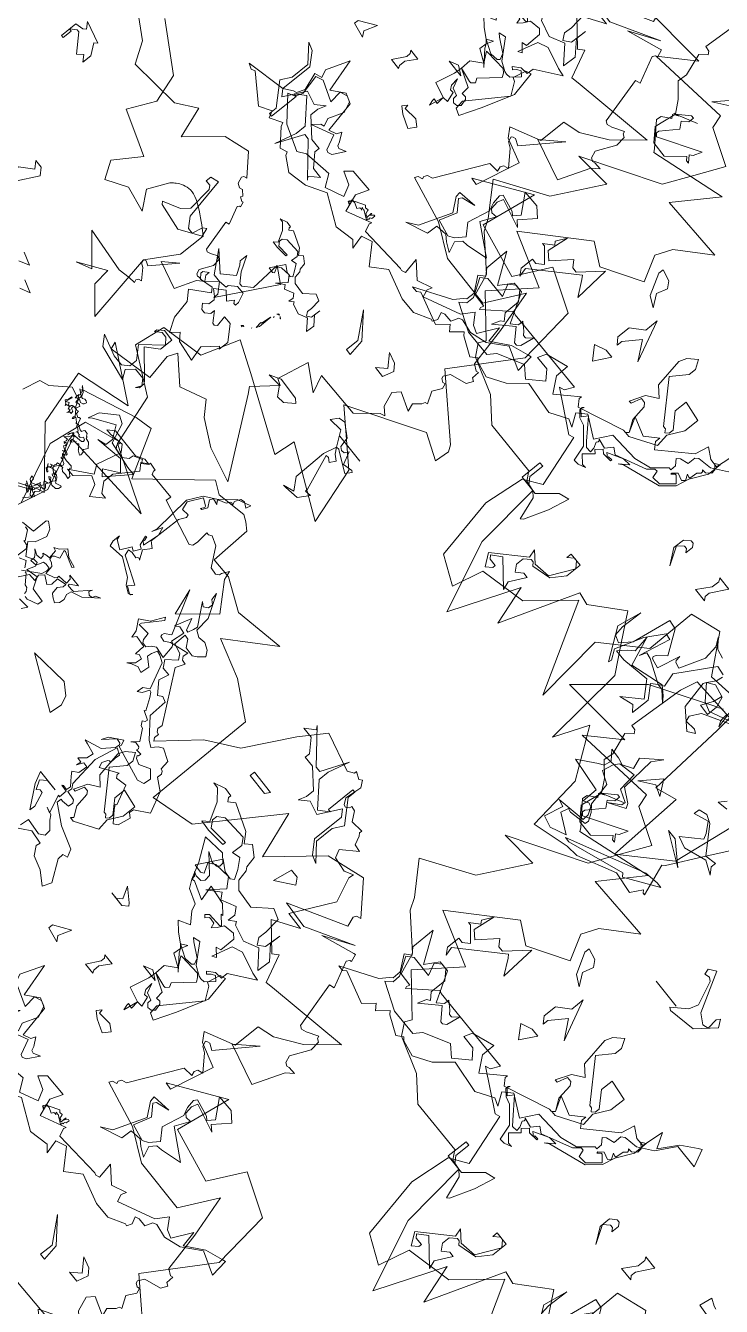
# Model space of a CAD drawing. Header units: metres. Extents: x -71 to 881, y -503 to 661.
# Drawn here: x 184.91 to 189.74, y -307.84 to -298.94 of the extents above; entities that cross this region are included whole.
import ezdxf

# ---------------------------------------------------------------- set-up
doc = ezdxf.new("R2010")
doc.units = ezdxf.units.M
doc.layers.add('ARBRE', color=100, linetype='Continuous', lineweight=13, true_color=0x00ff3f)

# ---------------------------------------------------------------- blocks, each defined once
blk = doc.blocks.new('WMF2', base_point=(0, 0.01))
at = {"color": 251, "lineweight": 0, "true_color": 0x636466}
for points in [[(81.23, -212.64), (86.45, -202.37), (92.4, -197.64), (98.49, -189.57), (98.99, -190.16), (98.92, -191.16), (99.46, -191.2), (99.98, -191.79), (99.88, -192.88), (107.36, -202.17), (106.64, -204.2), (107.63, -204.27), (108.14, -204.87), (108.06, -205.98), (111.91, -204.61), (112.96, -203.7), (114.06, -203.79), (114.16, -204.2), (114.12, -204.74), (112.93, -205.76), (117.77, -214.23), (115.81, -208.91), (110.13, -215.92), (115.04, -221.02), (115.66, -222.79), (116.35, -221.31), (116.39, -220.76), (116.99, -220.25), (118.51, -220.38), (121.42, -223.82), (123.45, -224.55), (124.06, -224.04), (124.6, -224.1), (124.28, -221.43), (124.37, -220.32), (124.97, -219.82), (134.84, -221.76), (134.73, -222.86), (140.59, -222.8), (140.98, -223.38), (140.96, -223.82), (142.59, -223.95), (142.62, -223.52), (143.7, -222.51), (144.2, -223.11), (145.93, -222.16), (146.02, -221.17), (147.09, -220.14), (149.19, -220.32), (149.69, -220.93), (149.6, -221.91), (157.24, -218.9), (158.3, -210.64), (152.62, -198.66)], [(210.72, -142.97), (221.5, -142.28), (222.26, -138.6), (222.84, -126.51), (221.75, -126.41), (221.24, -125.83), (222.46, -124.38), (220.76, -119.93), (220.93, -117.85), (217.92, -115.52), (216.01, -113.25), (211.75, -115.52), (215.09, -113.71), (215.69, -113.21), (216.23, -113.25), (216.29, -112.71), (215.78, -112.1), (217.44, -110.7), (217.53, -109.6), (213.13, -105.6), (212.64, -105.02), (197.13, -110.25), (202.88, -101.16), (188.84, -101.73), (195.03, -95.86), (196.4, -92.3), (193.55, -87.25), (201.48, -82.18), (206.17, -84.52), (217.5, -73.62), (205.76, -70.03), (212.07, -61.12), (204.08, -54.99), (204.77, -53.52), (202.84, -51.25), (195.1, -48.95), (190.12, -45.33), (178.29, -45.44), (176.89, -43.78), (174.7, -43.59), (173.01, -29.2), (166.39, -14.78), (160.89, -29.58), (158.19, -21.39), (152.68, -38.14), (149.95, -37.75), (143.85, -43.43), (139.57, -38.33), (135.29, -33.25), (133.39, -15.7), (130.63, -23.1), (123.64, -13.73), (121.99, -1.9), (114.39, -4.34), (111.72, -4.67), (103.98, -8.76), (99.27, -8.35), (97.95, -10.89), (97.46, -10.41), (97.02, -10.37), (99.54, -16.88), (99.06, -17.38), (95.41, -24.9), (90.83, -34.32)], [(49.49, -33.04), (47.38, -42.86), (52.22, -53.02), (31.88, -54.47), (45.91, -59.56), (49.4, -70.11), (59.14, -74.81), (58.34, -81.44), (49.36, -83.76), (46.84, -91.88), (40.14, -89.34), (24.4, -82.93), (24.01, -87.6), (8.81, -80.93), (12.69, -92.64), (23.58, -100.08), (8.83, -109.56), (3.27, -107.44), (3.01, -110.61), (3.9, -111.79), (16.57, -120.44), (8.22, -134.47), (9.81, -146.85), (18.98, -150.2), (22.71, -142.59), (34.39, -144.58), (32.65, -156.43), (43.16, -148.65), (41.63, -148.52), (39.67, -158.01), (44.92, -159.4), (46.44, -161.06), (40.43, -164.26), (40.42, -170.12), (36.91, -171.27), (31.95, -175.08), (27.13, -180.99), (44.83, -177.37), (46.41, -176.96), (49.12, -182.48), (50.2, -181.46), (55.69, -185.68), (50.55, -189.17), (54.41, -189.22), (50.23, -198.2), (52.48, -203.12), (52.39, -204.21), (54.12, -203.26), (57.28, -203.53), (58.15, -205.15), (55.25, -208.11), (56.89, -208.24), (57.74, -209.97), (58.25, -210.45), (58.2, -211), (60.88, -210.67), (62.28, -212.43), (63.37, -212.54), (63.42, -211.98), (64, -211.48), (64.56, -211.53), (65.45, -212.71), (65.14, -216.33), (66.13, -217.51), (66.73, -217.02), (68.24, -217.69), (68.28, -217.15), (69.45, -216.26), (77.76, -218.17), (81.23, -212.64), (81.23, -212.64)], [(100.3, -13.3), (97.37, -13.9), (96.16, -13.9), (102.61, -9.16), (103.21, -9.75), (114.9, -5.14), (116, -5.14), (100.3, -13.3), (100.3, -13.3)], [(122.03, -4.59), (121.2, -8.62), (122.72, -8.94), (116.58, -10.22), (116.74, -11.56), (117.68, -13), (118.53, -13.17), (119.53, -12.5), (119.62, -15.95), (127.05, -16.59), (123.52, -19.64), (122.5, -20.31), (122.25, -21.93), (124.05, -23.52), (121.84, -23.52), (120.32, -23.2), (118.31, -24.55), (119.17, -26.74), (115.88, -30.39), (117.14, -28.09), (116.53, -20.76), (113.49, -19.25), (112.89, -18.34), (116.25, -16.14), (114.07, -18.14), (114, -18.92), (116.7, -19.9), (117.23, -23.8), (120.73, -22.94), (121.42, -21.76), (121.9, -19.39), (119.14, -18.3), (118.02, -13.51), (116.67, -12.35), (115.65, -10.82), (115.72, -10.05), (119.34, -9.11), (120.19, -9.29), (120.53, -7.61), (116.29, -5.59), (119.5, -4.04), (122.03, -4.59), (122.03, -4.59)], [(162.25, -221.47), (162.55, -220.76), (164.41, -221.19), (167.6, -217.66), (169.53, -216.89), (170.28, -213.15)], [(215.94, -144.26), (215.12, -142.21), (227.2, -134.24), (237.13, -121.84), (221.43, -123.58), (227.53, -117.47), (210.08, -120.09), (209.21, -117.47), (201.41, -114.58), (204.04, -108.47), (206.64, -102.36), (221.47, -92.77), (213.62, -93.64), (218.84, -83.17), (228.67, -76.4), (223.08, -70.7), (221.59, -68.47), (214.46, -63.39), (212.7, -59.01), (209.83, -58.98), (210.04, -58.28), (209.88, -57.88), (205.22, -63.07), (204.55, -62.86), (196.2, -62.98), (185.71, -63.11), (186.56, -61.11), (187.58, -60.7), (178.92, -56.25), (177.9, -56.66), (174.32, -45.95), (177.81, -43.34), (178.67, -34.61), (175.87, -21.54), (169.72, -18.91), (168.26, -25.61), (158.55, -28.14), (151.66, -37.02), (141.23, -19.49), (142.97, -34.33), (135.13, -42.17), (135.3, -53.01), (129.01, -55.27), (122.91, -48.29), (114.53, -49.68), (113.77, -42.55), (112.45, -25.61), (108.09, -27.35), (107.21, -10.78), (98.49, -19.49), (96.74, -32.59)], [(59.11, -34.32), (48.77, -41.31), (47.36, -41.88), (58.37, -50.92), (61.87, -62.25), (50.47, -66), (62.16, -71.92), (61.59, -70.48), (52.23, -72.98), (53.36, -78.3), (52.54, -80.39), (46.99, -76.49), (41.75, -79.1), (39.13, -76.49), (33.51, -73.76), (26.05, -72.12), (37.25, -86.3), (38.33, -87.51), (34.61, -92.45), (35.99, -92.94), (34.69, -99.75), (29.28, -96.73), (30.97, -100.19), (21.09, -100.49), (17.67, -104.7), (16.66, -105.12), (18.28, -106.23), (19.48, -109.18), (18.41, -110.67), (14.49, -109.41), (15.1, -110.95), (13.93, -112.47), (13.73, -113.15), (13.23, -113.37), (14.72, -115.61), (13.76, -117.64), (14.16, -118.66), (14.68, -118.45), (15.39, -118.76), (15.6, -119.27), (14.94, -120.61), (11.56, -121.96), (10.97, -123.39), (11.67, -123.68), (11.74, -125.32), (12.27, -125.11), (13.58, -125.77), (15.6, -134.05), (18.21, -142.77), (22.11, -134.68), (33.61, -134.71), (40.51, -137.9), (50.45, -139.73), (50.16, -140.44), (49.24, -140.81), (49.44, -141.32), (49.15, -142.04), (48.13, -142.44), (43.19, -153.31), (41.06, -153.59), (41.43, -154.51), (41.13, -155.22), (40.11, -155.63), (43.05, -158.46), (44.35, -159.02), (44.76, -160.04), (44.45, -160.3), (43.92, -160.51), (42.49, -159.91), (37.1, -168.03), (40.97, -163.9), (32.15, -161.95), (29.82, -168.64), (28.52, -170), (30.14, -169.93), (30.65, -169.72), (31.37, -170.03), (31.94, -171.46), (30.17, -175.61), (30.45, -177.74), (31.15, -178.04), (31.35, -178.56), (33.6, -177.07), (34.61, -176.66), (35.32, -176.96), (38.04, -186.65), (37.02, -187.05), (39.7, -192.27), (39.35, -192.88), (38.94, -193.04), (39.56, -194.57), (39.97, -194.4), (46.81, -191.62), (41.05, -195.63), (50.47, -189.97), (56.38, -190.15), (44.99, -196.88), (45.76, -198.84), (45.47, -199.54), (44.55, -199.92), (50.64, -205.39), (58.51, -202.62), (66.66, -192.17), (70.16, -201.76), (80.62, -185.19), (89.7, -182.43), (90.01, -206.45), (97.85, -210.62), (106.23, -212.96), (97.57, -221.28), (108.11, -219.06), (114.95, -222), (119.42, -221.88), (119.84, -230.55), (121.43, -231.58), (122.86, -232.19), (129.04, -230.77), (131.8, -232.03), (142.53, -219.05), (147.98, -228.38), (151.61, -227.39), (162.65, -222.48), (162.25, -221.47), (162.25, -221.47)], [(95.41, -24.9), (93.1, -25.5), (93.1, -24.4), (91.88, -23.19), (94.81, -24.4), (99.43, -22.59), (101.87, -23.19), (98.33, -26.72), (98.94, -27.82), (100.65, -29.64), (103.57, -28.43), (103.57, -29.64), (101.87, -30.26), (100.05, -29.64), (95.41, -24.9), (95.41, -24.9)], [(57.77, -59.77), (57.34, -59.74), (56.99, -59.99), (56.55, -59.99), (56.22, -59.81), (56.35, -59.33), (56.48, -59.08), (57.01, -58.91), (57.45, -59.12), (57.71, -59.07), (57.42, -58.35), (56.8, -58.47), (56.47, -58.28), (56.73, -57.56), (56.31, -57.33), (55.87, -57.53), (55.75, -56.92), (54.93, -56.6), (54.8, -56.85), (54.47, -56.9), (54, -55.88), (52.71, -55.43), (52.29, -55.4), (52.19, -55.8), (52.04, -56.06), (51.25, -56.07), (50.96, -55.61), (50.83, -55.62), (50.67, -55.53), (50.58, -55.28), (49.76, -55.18), (48.77, -54.33), (49.22, -53.47), (49.17, -53.21), (48.84, -53.17), (48.7, -52.42), (48.83, -52.17), (49.57, -52.45), (49.82, -52.58), (49.78, -52.67), (50.67, -53.46), (51.2, -53.08), (51.37, -53.18), (51.41, -53.31), (52.03, -52.33), (52.28, -52.54), (52.29, -52.9), (52.25, -52.99), (52.13, -53.02), (52.29, -53.33), (52.38, -53.6), (52.8, -53.6), (52.54, -52.26), (51.6, -50.66), (51.34, -50.52), (51.27, -50.28), (50.74, -50.44), (50.57, -50.33), (50.48, -50.06), (50.84, -49.82), (50.98, -49.78), (50.89, -49.52), (49.55, -49.37), (48.16, -49.5), (47.78, -49.18), (48, -48.98), (47.85, -48.67), (46.68, -47.94), (46.65, -47.37), (47.56, -47.53), (48.39, -47.43), (48.9, -47.71), (48.98, -47.97), (49.76, -47.72), (50.3, -46.68), (50.19, -46.3), (49.75, -46.27), (49.22, -46.45), (49.02, -45.79), (48.86, -45.72), (48.68, -46.06), (48.07, -45.73), (47.44, -44.86), (46.32, -45.35), (46.14, -45.25), (46.23, -44.64), (46.6, -44.17), (47.56, -44.03), (48.1, -44.22), (48.58, -43.15), (48.01, -42.73), (47.85, -42.43), (48.07, -42.2), (48.76, -42.13), (48.17, -41.4), (48.71, -40.58), (48.32, -39.48), (48.7, -39.37), (49.37, -39.95), (49.47, -40.2), (49.63, -40.29), (49.94, -40.13), (49.49, -39.35), (50.01, -39.4), (50.51, -39.88), (50.54, -40.02), (50.86, -39.85)], [(51.02, -39.94), (51.02, -40.16), (51.11, -40.42), (51.46, -40.59), (50.47, -40.19), (49.85, -40.29), (49.72, -40.33), (49.57, -40.61), (49.49, -40.55), (49.46, -40.43), (49.28, -40.54), (49.15, -40.81), (49.22, -41.05), (48.9, -41.88), (48.95, -42.01), (49.46, -41.85), (49.82, -40.94), (49.95, -40.7), (51.24, -41.37), (51.43, -41.67), (51.53, -42.07), (50.86, -41.92), (50.77, -41.24), (50.48, -41.18), (49.74, -41.56), (49.46, -42.27), (49.5, -42.42), (49.41, -42.59), (49.24, -42.27), (48.89, -42.32), (48.63, -42.83), (49.09, -43.19), (49.12, -43.32), (49.21, -43.37), (48.38, -43.7), (48.25, -43.95), (48.36, -44.36), (48.89, -44.41), (49.31, -44.64), (48.96, -44.87), (48.46, -44.41), (48.27, -44.32), (47.88, -45.08), (47.97, -45.33), (48.55, -45.65), (48.68, -45.4), (48.96, -45.31), (49.3, -45.49), (49.06, -45.7), (50.1, -46.26), (50.9, -45.79), (50.93, -45.72), (50.82, -45.31), (50.42, -45.22), (50.17, -45.09), (50.28, -44.9), (51.03, -45.31), (51.03, -45.54), (51.44, -46.19), (51.18, -45.85), (51.02, -45.76), (50.63, -46.1), (50.58, -46.17), (50.67, -46.44), (50.83, -46.52), (51.09, -46.45), (50.35, -46.83), (50.42, -47.09), (50.26, -47.21), (50.42, -47.72), (49.49, -48.01), (49.31, -48.35), (49.49, -48.67), (50.03, -48.84), (50.3, -48.99), (50.77, -48.92), (50.44, -48.95), (51.22, -49.71), (51.11, -49.74), (51.31, -50.19), (51.71, -50.04), (51.65, -50.13), (51.4, -50.23), (51.47, -50.48), (52.03, -50.67), (52.29, -50.82), (52.12, -51.17), (52.29, -51.69), (52.54, -51.59), (52.57, -51.17), (52.63, -51.43), (52.9, -51.36), (52.76, -51.82), (52.87, -52.23), (53.49, -52.1), (53.75, -52.03), (53.04, -52.74), (52.85, -53.52), (52.92, -53.78), (53.01, -53.82), (53.28, -53.74), (53.5, -52.87), (53.5, -53.31), (53.09, -54.09), (52.87, -53.87), (52.85, -53.74), (50.74, -54.16), (50.47, -54.45), (50.6, -54.86), (51.14, -55.04), (51.55, -54.48), (51.91, -54.45), (52.09, -54.54), (52.03, -54.61), (52.09, -54.76), (52.39, -54.6), (52.42, -54.73), (52.51, -54.77), (52.77, -54.69), (52.92, -54.44), (52.77, -54.92), (53.44, -55.27), (53.59, -55.23), (53.84, -55.36), (53.75, -55.52), (53.79, -55.66), (54.35, -55.63), (54.31, -55.72), (54.95, -56.16), (55.21, -56.29), (55.34, -56.28), (55.36, -55.82), (55.49, -55.58), (55.61, -55.96), (55.42, -56.31), (56.6, -57.37), (57.04, -57.37), (57.3, -57.31), (57.27, -56.95), (57.18, -56.7), (56.58, -56.58), (56.42, -56.07), (56.77, -56.03), (57.04, -55.74), (57.17, -55.49), (57.04, -55.96), (57.15, -56.34), (57.42, -56.28), (57.5, -56.1), (57.66, -56.41), (57.75, -56.66), (58.41, -56.45), (58.45, -56.16), (58.7, -56.5), (59.31, -56.82), (58.99, -57.43), (58.98, -58.29), (58.79, -58.19), (59.04, -56.9), (58.99, -56.77), (58.39, -57.11), (58.15, -56.74), (57.97, -56.66), (57.71, -56.74), (57.66, -57.05), (57.53, -57.31), (56.88, -57.52), (57.28, -58.16), (57.46, -58.26), (57.59, -58.22), (57.82, -59.01), (58.22, -58.91), (58.37, -58.64), (58.47, -59.68), (57.96, -59.2), (57.81, -59.24), (57.85, -59.58), (57.93, -59.84), (59.21, -60.53), (58.92, -60.47), (58.77, -60.73), (58.88, -60.98), (59.17, -61.05), (59.42, -61.39), (58.22, -60.54), (57.77, -59.77), (57.77, -59.77)], [(169.87, -28.84), (169.25, -28.23), (167.56, -28.23), (167.56, -27.6), (168.66, -26.5), (170.48, -28.84), (164.64, -34.67), (165.12, -36.39), (162.8, -34.67), (159.28, -35.28), (156.97, -40.52), (158.19, -41.62), (158.8, -41.62), (159.88, -40.52), (159.88, -41.62), (156.97, -41.62), (156.97, -38.21), (158.8, -35.28), (162.8, -34.07), (163.41, -34.67), (164.03, -34.67), (165.12, -33.45), (165.12, -31.75), (164.03, -30.53), (162.8, -31.75), (161.71, -31.75), (163.41, -28.23), (162.8, -26.5), (168.04, -30.53), (169.87, -28.84), (169.87, -28.84)], [(127.86, -39.54), (126.03, -38.33), (124.94, -37.24), (127.24, -38.94), (128.46, -38.94), (129.55, -37.85), (127.24, -35.41), (127.24, -31.39), (128.46, -32.48), (131.38, -31.39), (127.86, -34.91), (130.76, -37.85), (136.62, -36.62), (138.93, -36.62), (137.71, -38.33), (136.62, -39.54), (137.23, -43.08), (134.79, -37.24), (127.86, -39.54), (127.86, -39.54)], [(115.45, -48.04), (114.13, -43.19), (114.93, -44.29), (115.11, -45.98)], [(116.35, -46.16), (117.52, -45.28), (117.5, -42.97), (119.86, -43.05), (118.8, -45.54), (118.53, -47.44), (121.17, -47.9), (122.64, -46.8), (121.69, -48.6), (121.49, -49.97)], [(121.78, -50.35), (123.77, -50.57), (128.28, -42.59), (127.38, -39.75), (128.46, -38.94), (133.52, -40.99), (134.82, -41.11), (135.39, -39.6), (134.06, -46.44), (135.36, -46.55), (137.61, -42.55), (139.52, -36.52), (138.12, -34.62), (138.22, -33.95), (142.72, -39.97), (141.89, -45.21), (141.95, -40.55), (141.61, -38.48), (139.96, -37.89), (138.27, -40.36), (137.04, -48.82), (135.07, -48.6), (131.68, -44.07), (133.27, -42.27), (133.42, -41.67), (133.14, -41.28), (131.16, -40.93), (130.09, -45.87), (129.9, -44.79), (129.67, -44.48), (128.38, -44.23), (126.63, -49.66), (127.08, -52.73), (128.25, -54.29), (126.47, -52.71), (124.5, -52.36)], [(118.12, -64.16), (123.08, -64.47), (122.69, -67.2), (121.11, -66.56), (120.42, -66.45)], [(122.64, -46.8), (119.8, -44.2), (117.78, -43.62), (113.05, -45.94), (112.69, -46.71), (113.05, -47.75), (111.9, -48.16), (110.76, -46.76), (118.41, -42.1), (119.56, -39.88), (119.15, -38.74), (116.82, -39.05), (116.04, -38.68), (117.45, -37.54), (121.56, -40.46), (122.95, -46.17), (122.64, -46.8), (122.64, -46.8)], [(174.7, -43.59), (178.13, -43.59), (178.13, -48.16), (177.26, -48.16), (177.26, -44.83), (176.02, -43.59), (173.91, -43.59), (170.9, -47.37), (168.8, -48.16), (169.68, -43.59), (171.36, -38.49), (171.81, -38.05), (173.47, -42.7), (174.7, -43.59), (174.7, -43.59)], [(83.26, -65.56), (80.58, -64.76), (82.59, -63.67)], [(87.7, -68.89), (85.01, -68.09), (87.01, -67)], [(220.57, -50.22), (221.79, -50.2), (214.78, -54.92), (213.59, -56.76), (213.1, -57.26), (213.13, -59.1), (215.47, -61.97), (214.27, -63.08), (215.5, -64.29), (215.56, -69.52), (211.34, -63.72), (209.67, -66.67), (207.37, -66.7), (203.77, -60.91), (202.56, -62.13), (202.58, -63.23), (200.85, -62.15), (200.24, -61.55), (199.64, -61.56), (198.56, -62.79), (199.01, -59.87), (199.61, -59.26), (200.21, -59.24), (202.55, -61.52), (206.05, -57.94), (205.47, -59.78), (204.85, -60.28), (206.1, -61.48), (206.14, -65.01), (207.85, -66.7), (209.07, -66.69), (210.27, -65.56), (209.03, -63.15), (213.66, -63.1), (214.86, -61.99), (212.51, -58.47), (212.49, -56.77), (213.57, -55.55), (207.7, -53.3), (201.85, -53.37), (200.78, -55.09), (195.57, -58.07), (193.11, -56.39), (190.24, -59.36), (192.08, -61.04), (195, -61.01), (194.41, -62.83), (189.81, -64.59), (189.77, -61.68), (187.3, -58.79), (183.33, -62.96), (183.33, -62.37), (182.1, -61.15), (172.77, -65.4), (172.29, -65.4), (171.68, -66.02), (173.43, -68.94), (169.39, -67.77), (166.98, -70.11), (166.96, -69.01), (165.85, -67.81), (160.08, -73.71), (159.5, -76.65), (157.18, -75.46), (155.35, -75.48), (154.92, -80.22), (153.06, -77.33), (150.8, -81.38), (147.91, -83.85), (147.29, -84.34), (145.55, -80.94), (150.8, -80.88), (153.05, -76.72), (155.95, -74.38), (158.86, -73.73), (159.47, -73.11), (159.44, -71.4), (161.14, -70.78), (161.73, -70.16), (160.64, -69.08), (160.62, -67.87), (161.11, -67.86), (163.5, -64.91), (166.9, -63.65), (173.36, -63.08), (175.14, -59.53), (179.8, -61.8), (181.48, -60.07), (179.75, -57.65), (181.46, -58.23), (184.95, -55.88), (192.02, -56.41), (194.9, -52.85), (198.42, -50.48), (201.82, -51.06), (202.43, -51.55), (203.66, -50.42), (207.69, -52.09), (208.3, -52.68), (210.1, -50.35), (211.21, -51.44), (213, -49.09), (219.97, -50.84), (220.57, -50.22), (220.57, -50.22)], [(40.86, -56.38), (43.16, -58.19), (49.01, -56.98), (47.19, -57.59), (47.19, -59.3), (49.01, -61.74), (53.04, -58.82), (53.65, -58.19), (53.04, -60.53), (50.1, -63.43), (48.41, -62.83), (46.7, -58.82), (40.86, -58.19), (39.03, -58.19), (42.55, -52.98), (43.78, -54.06), (40.86, -56.38), (40.86, -56.38)], [(156.89, -69.51), (157.43, -66.75), (159.56, -64.03), (167.3, -61.05), (168.14, -60.32), (166.54, -62.02), (168.32, -61.8), (171.36, -59.94), (170.42, -59.42), (170.47, -59.72), (169.59, -59.84), (169.56, -59.52), (171.59, -59.29), (172.31, -59.83), (173.34, -58.5), (172.64, -57.96), (174.22, -55.94), (172.57, -54.64), (171.71, -54.74), (173.12, -54.01), (174.29, -53.87), (175.3, -57.08), (178.61, -59.71), (180.18, -60.09), (181.49, -61.11), (181.56, -61.74), (181.3, -62.07), (181.53, -61.43), (180.22, -60.39), (179.42, -61.68), (175.68, -58.22), (174.72, -57.4), (173.53, -57.53), (173.65, -58.47), (174.34, -59.58), (174.13, -59.93), (174.18, -60.23), (174.45, -60.45), (172.34, -60.13), (171.33, -61.75), (169.98, -60.98), (163.78, -64.16), (162.73, -65.48), (162.11, -65.55), (161.63, -64.1), (159.84, -64.31), (157.76, -66.95), (159.09, -68.05), (159.4, -68.02), (159.94, -67.33), (159.98, -67.64), (159.15, -68.6), (157.6, -68.22), (157.12, -68.85), (157.81, -69.96), (157.22, -69.78), (156.92, -69.81), (156.81, -71.58), (156.27, -72.27), (156.3, -72.59), (156.65, -72.85), (155.79, -72.95), (154.94, -73.93), (155.05, -74.81), (156.1, -75.62), (155.22, -76.3), (155.18, -73.27), (156.89, -69.51), (156.89, -69.51)], [(147.98, -61.05), (146.87, -62.15), (146.26, -62.15), (145.66, -61.53), (145.66, -59.83), (146.26, -60.44), (146.87, -60.44), (147.98, -59.23), (145.66, -55.68), (147.98, -58.61), (147.98, -61.05), (147.98, -61.05)], [(136.37, -58.45), (136.37, -57.37), (135.76, -56.76), (138.68, -56.76), (136.98, -59.69), (136.98, -61.39), (137.47, -62), (134.54, -62), (136.37, -58.45), (136.37, -58.45)], [(171.68, -66.02), (173.31, -68.24), (173.88, -71.59), (174.47, -72.18), (175.5, -72.18), (176.09, -69.97), (176.66, -69.97), (175.5, -73.22), (173.31, -74.97), (175.5, -76.59), (176.66, -82.74), (176.09, -84.36), (174.47, -86.09), (173.31, -84.36), (173.31, -82.74), (175.5, -79.36), (168.32, -72.18), (167.74, -72.18), (167.15, -71.59), (166.58, -72.18), (166.58, -73.22), (169.36, -76), (169.36, -78.78), (164.96, -78.33), (164.96, -74.97), (166.58, -71.59), (166.11, -68.82), (171.09, -65.45), (172.15, -65.45), (171.68, -66.02), (171.68, -66.02)], [(64.7, -71.27), (60.09, -70.06), (57.77, -70.06), (56.55, -71.27), (56.55, -72.98), (58.86, -75.3), (55.34, -79.44), (56.55, -80.53), (57.77, -80.53), (58.86, -79.44), (58.86, -80.05), (57.77, -81.14), (55.34, -81.14), (55.34, -78.22), (57.77, -75.92), (52.42, -71.77), (51.91, -71.27), (51.91, -70.06), (52.42, -69.46), (51.91, -70.67), (53.02, -71.77), (55.34, -71.77), (56.55, -70.06), (55.34, -68.37), (63.01, -69.46), (64.7, -71.27), (64.7, -71.27)], [(187.57, -69.19), (189.89, -71.62), (187.57, -72.72), (185.74, -72.72), (187.57, -69.19), (187.57, -69.19)], [(211.1, -72.56), (210.01, -72.56), (208.8, -73.77), (211.73, -76.09), (212.35, -76.09), (210.51, -77.8), (211.1, -78.4), (210.01, -80.71), (210.51, -76.09), (208.8, -74.88), (205.88, -79.01), (204.66, -77.8), (203.56, -77.8), (200.04, -82.55), (199.42, -74.88), (201.73, -77.8), (202.34, -78.4), (210.51, -70.25), (210.01, -68.43), (211.1, -69.64), (211.1, -72.56), (211.1, -72.56)], [(68.73, -71.99), (73.89, -76.06), (74.34, -79.76), (79.68, -75.87), (76.6, -77.49), (82.66, -82.33), (73, -81.67), (70.51, -82.25), (69.1, -82.43), (69.35, -83.04), (69.14, -83.51), (68.47, -83.79), (70.41, -85.67), (71.27, -86.04), (71.55, -86.71), (71.33, -86.9), (71, -87.03), (70.05, -86.62), (66.45, -92.02), (69.04, -89.28), (63.17, -87.99), (61.62, -92.45), (60.75, -93.34), (61.84, -93.29), (62.18, -93.16), (62.64, -93.37), (63.02, -94.3), (61.86, -97.06), (62.03, -98.49), (62.51, -98.7), (62.64, -99.03), (64.13, -98.04), (64.8, -97.78), (65.29, -97.98), (67.08, -104.41), (66.4, -104.68), (68.19, -108.14), (67.94, -108.55), (67.68, -108.66), (68.1, -109.68), (68.37, -109.56), (69.29, -109.9), (69.08, -110.38), (70.18, -111.12), (70.78, -110.87), (71.7, -111.21), (72.22, -112.5), (72.02, -112.99), (71.4, -113.23), (75.46, -116.88), (80.69, -115.04), (86.12, -108.09), (88.43, -114.47), (92.34, -111.31), (103.35, -109.97), (106.1, -114.07), (110.61, -116.64)], [(106.84, -120.37), (96.77, -114.54), (94.84, -108.74), (97.41, -102.93), (91.6, -101), (87.74, -99.72), (91.28, -94.1), (89.03, -90.71), (84.85, -93.45), (79.38, -92.64), (82.27, -96.02), (80.34, -100.54), (80.31, -100.55), (80.25, -100.64), (80.17, -100.76), (80.05, -100.9), (79.89, -101.09), (79.68, -101.28), (79.47, -101.5), (79.2, -101.73), (78.93, -101.95), (78.6, -102.17), (78.25, -102.36), (77.89, -102.55), (77.49, -102.7), (77.07, -102.81), (76.62, -102.9), (76.15, -102.93), (75.62, -102.89), (75.04, -102.76), (74.41, -102.57), (73.74, -102.32), (73.05, -102.03), (72.35, -101.7), (71.67, -101.35), (70.98, -101), (70.34, -100.64), (69.73, -100.29), (69.19, -99.97), (68.7, -99.67), (68.31, -99.43), (68.02, -99.24), (67.83, -99.11), (67.77, -99.08), (67.77, -93.28), (71.55, -86.71), (68.73, -71.99), (68.73, -71.99)], [(110.5, -210.3), (109.11, -209.66), (107.56, -210.01), (106.1, -209.43), (105.21, -208.37), (106.3, -206.96), (107.08, -206.3), (109.11, -206.4), (110.23, -207.75), (111.21, -207.86), (111.17, -205.1), (108.98, -204.68), (108.09, -203.61), (109.95, -201.54), (108.82, -200.21), (107.05, -200.28), (107.47, -198.09), (105.17, -195.92), (104.39, -196.59), (103.18, -196.28), (102.97, -192.24), (99.24, -188.97), (97.85, -188.34), (97.03, -189.52), (96.18, -190.24), (93.53, -189.23), (93.18, -187.24), (92.71, -187.16), (92.29, -186.66), (92.32, -185.67), (89.73, -184.22), (87.53, -180.05), (90.18, -177.78), (90.31, -176.8), (89.34, -176.22), (89.8, -173.49), (90.58, -172.83), (92.72, -174.77), (93.38, -175.55), (93.1, -175.8), (95.08, -179.67), (97.34, -179.08), (97.82, -179.64), (97.78, -180.15), (101.14, -177.68), (101.63, -178.7), (101.22, -179.9), (100.95, -180.15), (100.54, -180.1), (100.64, -181.36), (100.55, -182.4), (102.01, -182.98), (102.92, -178.07), (101.94, -171.52), (101.24, -170.69), (101.31, -169.75), (99.34, -169.6), (98.87, -169.05), (98.94, -168.01), (100.49, -167.68), (101, -167.72), (101.03, -166.73), (96.75, -164.41), (91.89, -162.99), (91.03, -161.43), (92.05, -161.03), (91.94, -159.79), (89, -155.76), (89.67, -153.85), (92.49, -155.57), (95.44, -156.33), (96.81, -157.94), (96.68, -158.92), (99.66, -159.16), (102.89, -156.4)], [(102.04, -158.1), (101.88, -160.07), (98.36, -159.78), (97.31, -160.68), (97.47, -161.98), (99.06, -163.31), (99.78, -164.14), (101.47, -164.52), (100.3, -164.17), (101.94, -167.79), (101.51, -167.75), (101.59, -169.52), (103.08, -169.59), (102.8, -169.82), (101.82, -169.79), (101.75, -170.73), (103.34, -172.15), (104, -172.92), (102.95, -173.82), (102.84, -175.84), (103.82, -175.87), (104.45, -174.47), (104.32, -175.45), (105.36, -175.53), (104.26, -176.94), (104.08, -178.42), (106.33, -178.82), (107.3, -178.94), (103.92, -180.38), (102.29, -182.75), (102.16, -183.73), (102.39, -184), (103.43, -184.08), (105.34, -181.48), (104.76, -182.94), (102.36, -184.98), (101.88, -183.96), (101.97, -183.49), (94.36, -182.12), (93.06, -182.73), (92.94, -184.28), (94.55, -185.59), (96.67, -184.27), (97.88, -184.67), (98.3, -185.17), (98.08, -185.36), (98.04, -185.87), (99.3, -185.77), (99.21, -186.22), (99.44, -186.5), (100.48, -186.59), (101.25, -185.92), (100.16, -187.33), (101.95, -189.45), (102.48, -189.49), (103.14, -190.28), (102.64, -190.71), (102.6, -191.22), (104.51, -191.89), (104.23, -192.12), (105.81, -194.43), (106.51, -195.26), (106.98, -195.35), (107.6, -193.84), (108.41, -193.19), (108.29, -194.62), (107.17, -195.57), (109.76, -200.75), (111.21, -201.34), (112.19, -201.47), (112.55, -200.2), (112.63, -199.28), (110.76, -198.09), (110.9, -196.12), (112.13, -196.43), (113.42, -195.8), (114.19, -195.14), (113.09, -196.56), (112.98, -198.01), (113.96, -198.14), (114.51, -197.67), (114.61, -198.91), (114.58, -199.9), (117.07, -200.09), (117.61, -199.16), (118.02, -200.63), (119.62, -202.52), (117.74, -204.14), (116.53, -207), (116.04, -206.45), (118.58, -202.45), (118.63, -201.93), (116.12, -202.24), (115.77, -200.72), (115.3, -200.17), (114.31, -200.14), (113.77, -201.07), (112.93, -201.79), (110.47, -201.58), (110.98, -204.31), (111.44, -204.87), (111.97, -204.91), (111.68, -207.85), (113.17, -208.02), (114, -207.32), (112.98, -210.96), (111.87, -208.65), (111.36, -208.61), (111.05, -209.82), (110.92, -210.8), (114.34, -214.81), (113.44, -214.21), (112.61, -214.93), (112.58, -215.91), (113.47, -216.49), (113.87, -217.98), (110.96, -213.56), (110.5, -210.3), (110.5, -210.3)], [(97.72, -81.01), (100.04, -76.4), (100.64, -75.79), (101.87, -77), (101.87, -78.71), (99.41, -81.01), (100.64, -82.24), (98.93, -82.24), (97.72, -81.01), (97.72, -81.01)], [(184.65, -79.77), (186.95, -76.25), (186.95, -75.04), (188.18, -76.25), (188.18, -79.17), (185.74, -81.48), (185.74, -84.42), (181.72, -76.25), (184.65, -79.77), (184.65, -79.77)], [(18.5, -90.74), (17.84, -93.61), (20.02, -96.45), (22.98, -96.02), (22.05, -97.63), (20.72, -98), (17.93, -96.37), (17.41, -94.37), (16.65, -93.94), (15.97, -94.11), (15.49, -94.96), (14.21, -92.52), (12.21, -93.06), (11.86, -92.86), (12.6, -91.6), (16.89, -93.51), (17.23, -93.72), (17.84, -93.61), (16.91, -92.52), (15.64, -91.79), (16.37, -90.52), (17.22, -91.02), (17.83, -90.91), (14.87, -83.79), (14.78, -83.17), (13.49, -83.45), (14.87, -81.07), (17.86, -80.56), (18.47, -80.47), (16.28, -81.33), (18.28, -83.52), (18.5, -90.74), (18.5, -90.74)], [(55.55, -83.45), (56.85, -81.67), (58.61, -84.37), (59.53, -88.36), (61.31, -90.12), (57.78, -93.28), (58.61, -94.11), (61.31, -93.28), (62.23, -94.11), (62.23, -94.58), (61.31, -95.5), (61.31, -94.58), (60.48, -93.73), (58.61, -95.97), (56.85, -96.33), (56.85, -96.8), (55.55, -98.2), (53.79, -98.2), (52.87, -96.33), (52.87, -95.5), (53.33, -95.5), (53.79, -95.97), (54.63, -94.58), (56.39, -95.97), (58.23, -94.11), (56.85, -93.28), (56.39, -92.81), (56.39, -91.51), (57.31, -90.59), (56.39, -89.66), (55.55, -89.66), (54.63, -90.59), (54.63, -91.51), (52.87, -89.66), (52.41, -89.66), (51.93, -90.12), (52.41, -92.34), (50.63, -92.34), (47.94, -89.66), (47.94, -87.42), (48.41, -87.89), (50.63, -84.84), (49.71, -81.67), (54.16, -82.15), (55.55, -83.45), (55.55, -83.45)], [(193.06, -90.68), (193.06, -91.77), (190.63, -91.29), (189.54, -90.08), (190.15, -87.76), (188.32, -85.45), (190.63, -86.53), (193.06, -90.68), (193.06, -90.68)], [(30.71, -93.26), (29.79, -92.67), (31.51, -90.88), (33.12, -90.61), (34.74, -92.37), (37.69, -92.07), (35.5, -93.43), (30.71, -93.26), (30.71, -93.26)], [(47.28, -95.16), (47.15, -95.21), (47.28, -95.16), (47.28, -95.16)], [(48.48, -94.16), (48.71, -93.73), (48.96, -93.86), (48.64, -94.24), (48.48, -94.16), (48.48, -94.16)], [(58.61, -95.97), (60.32, -95.97), (63.86, -99.98), (59.71, -97.06), (57.39, -99.38), (58.61, -101.21), (59.21, -101.81), (59.21, -103.52), (57.39, -100.59), (55.69, -98.89), (55.08, -98.89), (53.39, -100.59), (53.87, -107.05), (50.45, -105.22), (56.79, -93.05), (56.79, -94.14), (58.61, -95.97), (58.61, -95.97)], [(12.72, -95.5), (19.16, -95.5), (12.72, -95.5), (12.72, -95.5)], [(46.51, -96.62), (46.65, -96.16), (46.74, -95.97), (46.95, -97.29), (46.8, -97.34), (46.58, -99.41), (46.49, -99.57), (46.51, -96.62), (46.51, -96.62)], [(78.38, -97.12), (74.97, -98.96), (73.76, -100.65), (74.37, -105.9), (74.97, -106.51), (76.08, -106.51), (76.08, -107.72), (74.37, -108.33), (72.54, -99.56), (70.84, -97.73), (69.62, -97.73), (69.14, -100.05), (68.53, -100.65), (67.9, -98.96), (72.05, -96.02), (77.9, -96.64), (78.38, -97.12), (78.38, -97.12)], [(173.74, -97.12), (171.08, -99.94), (170.47, -101.94), (172.73, -106.71), (173.49, -107.11), (174.53, -106.76), (174.92, -107.91), (173.5, -109.02), (168.96, -101.3), (166.77, -100.11), (165.62, -100.49), (165.9, -102.84), (165.52, -103.6), (164.39, -102.19), (167.39, -98.11), (173.12, -96.81), (173.74, -97.12), (173.74, -97.12)], [(46.06, -100), (46.17, -99.95), (46.26, -100.23), (46.22, -100.08), (46.06, -100), (46.06, -100)], [(173.09, -98.24), (179.55, -98.24), (173.09, -98.24), (173.09, -98.24)], [(45.08, -100.81), (45.46, -101.12), (45.03, -100.9), (45.08, -100.81), (45.08, -100.81)], [(45.94, -101.27), (45.76, -101.16), (46.23, -100.87), (46.06, -101.21), (45.94, -101.27), (45.94, -101.27)], [(111.88, -106.14), (110.25, -104.06), (110.25, -101.98), (111.34, -103.08), (112.32, -101.98), (115.5, -105.17), (116.06, -105.17), (117.15, -104.06), (116.61, -104.06), (116.61, -101.98), (117.15, -101.98), (117.15, -105.71), (115.5, -106.14), (114.95, -106.7), (116.06, -107.79), (111.34, -106.7), (111.88, -106.14), (111.88, -106.14)], [(41.84, -105.25), (43.62, -104.29), (45.73, -104.74), (46.01, -105.12), (46.77, -104.41), (46.73, -105.44), (47.43, -106.2), (49.22, -105.25), (49.85, -105.94), (51.28, -104.6), (49.82, -106.67), (50.87, -107.74), (52.95, -107.44), (53.69, -106.82), (53.01, -105.71), (53.39, -105.43), (54.48, -105.47), (52.9, -108.54), (51.53, -107.75), (50.51, -107.72), (50.13, -108.07), (50.82, -109.11), (51.79, -110.25), (52.85, -109.93), (52.79, -111.31), (53.49, -112.07), (56.63, -111.82), (57.39, -111.12), (57.42, -110.48), (56.72, -109.72), (54.29, -109.98), (54.31, -109.62), (56.73, -109.36), (58.12, -109.4), (57.43, -110.12), (58.73, -112.28), (60.09, -113.37), (60.82, -113.4), (59.39, -114.07), (58.29, -114.03), (58.31, -113.66), (57.96, -113.28), (57.27, -113.98), (53.82, -112.76), (52.77, -111.68), (52.09, -112.38), (50.71, -111.59), (50.41, -110.19), (50.06, -109.81), (49.75, -108.42), (48.76, -107.65), (46.27, -107.55), (44.45, -109.59), (43.06, -109.17), (42.78, -107.03), (42.83, -106.03), (42.2, -105.27), (41.44, -105.97), (41.35, -108.07), (41.41, -106.7), (39.72, -105.17), (39.79, -103.4), (41.84, -105.25), (41.84, -105.25)], [(41.84, -105.25), (41.63, -105.03), (41.84, -105.25), (41.84, -105.25)], [(31.94, -110.31), (36.07, -115.05), (31.32, -110.9), (30.71, -107.38), (31.94, -107.38), (31.94, -110.31), (31.94, -110.31)], [(216.62, -108.51), (216.01, -113.25), (213.7, -115.58), (213.1, -115.58), (213.1, -114.35), (214.19, -113.25), (213.1, -112.03), (215.41, -108.51), (215.41, -107.9), (214.8, -107.41), (206.64, -112.66), (207.25, -110.82), (207.86, -110.33), (206.64, -109.11), (207.25, -109.11), (207.86, -109.72), (210.77, -106.2), (214.19, -106.2), (216.62, -108.51), (216.62, -108.51)], [(23.77, -111.52), (26.08, -113.84), (23.77, -113.24), (22.56, -112.13), (23.16, -109.69), (25.47, -109.69), (23.77, -111.52), (23.77, -111.52)], [(194.63, -115.87), (201.7, -119.08), (199.51, -119.1), (194.63, -115.87), (194.63, -115.87)], [(88.02, -127.64), (89.18, -128.05), (81.01, -130.16), (79.28, -131.51), (78.66, -131.81), (78.08, -133.54), (79.32, -137.06), (77.83, -137.7), (78.59, -139.25), (76.91, -144.21), (74.85, -137.35), (72.31, -139.57), (70.12, -138.82), (68.65, -132.15), (67.1, -132.91), (66.75, -133.95), (65.48, -132.37), (65.1, -131.6), (64.53, -131.41), (63.1, -132.21), (64.5, -129.59), (65.26, -129.22), (65.84, -129.4), (67.29, -132.34), (71.77, -130.12), (70.62, -131.65), (69.87, -131.93), (70.65, -133.46), (69.51, -136.82), (70.57, -138.98), (71.73, -139.36), (73.23, -138.72), (72.87, -136.03), (77.25, -137.51), (78.75, -136.87), (77.7, -132.76), (78.24, -131.16), (79.66, -130.35), (74.87, -126.28), (69.33, -124.41), (67.74, -125.68), (61.86, -126.76), (60.09, -124.38), (56.38, -126.21), (57.56, -128.41), (60.34, -129.35), (59.17, -130.88), (54.25, -131.01), (55.18, -128.25), (53.81, -124.69), (48.67, -127.32), (48.87, -126.75), (48.11, -125.21), (37.91, -126.12), (37.44, -125.97), (36.67, -126.35), (37.35, -129.67), (33.92, -127.23), (30.88, -128.65), (31.23, -127.59), (30.59, -126.09), (23.17, -129.77), (21.67, -132.34), (19.86, -130.44), (18.12, -129.86), (16.15, -134.19), (15.36, -130.85), (11.87, -133.9), (8.32, -135.28), (7.59, -135.54), (7.07, -131.77), (12.02, -133.45), (15.55, -130.27), (19.06, -129.03), (22.02, -129.38), (22.79, -129), (23.33, -127.38), (25.15, -127.33), (25.92, -126.95), (25.23, -125.56), (25.63, -124.43), (26.08, -124.57), (29.34, -122.59), (32.94, -122.53), (39.22, -124.13), (42.07, -121.37), (45.72, -125.04), (47.88, -123.97), (47.05, -121.13), (48.46, -122.25), (52.55, -121.18), (59.04, -124.03), (62.95, -121.62), (67.02, -120.56), (70.08, -122.22), (70.5, -122.88), (71.99, -122.24), (75.25, -125.13), (75.62, -125.9), (78.11, -124.29), (78.79, -125.68), (81.26, -124.08), (87.26, -128.05), (88.02, -127.64), (88.02, -127.64)], [(208.1, -122), (210.46, -122.83), (213.34, -120.5), (210.43, -124.86), (208.1, -122), (208.1, -122)], [(81.01, -137.11), (81.01, -130.16), (79.79, -128.95), (77.48, -133.7), (74.56, -133.08), (72.85, -134.78), (73.33, -133.08), (73.33, -131.26), (69.33, -128.34), (67, -128.34), (67, -127.23), (64.57, -124.92), (62.26, -124.92), (64.09, -123.1), (63.48, -122.5), (69.93, -127.84), (71.03, -127.84), (73.33, -122), (72.24, -126.63), (72.24, -128.95), (76.88, -133.08), (78.71, -131.26), (78.09, -131.26), (78.09, -124.92), (78.71, -124.92), (78.71, -126.63), (82.71, -130.78), (81.61, -133.08), (81.61, -137.11), (85.03, -140.02), (83.32, -139.54), (81.01, -137.11), (81.01, -137.11)], [(54.16, -127.33), (52.25, -128.51), (51.85, -128.21), (51.22, -128.34), (51.11, -128.15), (50.9, -127.48), (50.6, -127.43), (50.52, -127.17), (50.44, -127.11), (50.17, -127.21), (50.23, -128.35), (50.16, -128.51), (50.16, -128.08), (50.07, -128.03), (49.62, -128.66), (49.33, -128.62), (49.38, -127.89), (49.74, -127.62), (49.57, -127.32), (49.82, -127.23), (49.84, -126.81), (51.76, -127.71), (51.74, -127.58), (52.22, -127.74), (52.33, -127.68), (51.98, -127.29), (52.17, -127.38), (52.57, -127.26), (52.83, -126.75), (53.96, -127.11), (54.74, -127.1), (54.8, -126.57), (54.93, -126.53), (54.96, -126.46), (54.93, -126.32), (54.74, -126.22), (54.51, -126.31), (54.41, -126.05), (55.06, -126.28), (54.16, -127.33), (54.16, -127.33)], [(197.74, -130.97), (199.93, -130.47), (198.96, -132.02)], [(28.56, -153.92), (30.94, -150.53), (29.67, -149.64), (35.82, -150.93), (36.23, -149.61), (35.92, -147.95), (35.22, -147.45), (34.02, -147.66), (35.31, -144.47), (28.78, -140.9), (33.22, -139.51), (34.42, -139.31), (35.29, -137.92), (34.3, -135.76), (36.32, -136.63), (37.59, -137.52), (39.98, -137.11), (40.07, -134.73), (44.54, -132.73), (42.46, -134.33), (40.08, -141.29), (42.26, -143.89), (42.45, -144.97), (38.49, -145.64), (41.28, -144.68), (41.66, -143.99), (39.59, -141.99), (40.67, -138.22), (37.1, -137.61), (35.99, -138.41), (34.61, -140.39), (36.71, -142.49), (35.82, -147.35), (36.59, -148.94), (36.91, -150.74), (36.53, -151.43), (32.84, -150.83), (32.14, -150.33), (31.15, -151.75), (34.23, -155.28), (30.66, -155.41), (28.56, -153.92), (28.56, -153.92)], [(59.05, -144.81), (61.87, -145.83), (63.32, -146.72), (62.67, -147.76), (62.48, -146.91), (59.55, -147.25), (58.09, -146.36), (59.05, -144.81), (59.05, -144.81)], [(82.25, -150.59), (79.04, -152.94), (79.92, -150.11), (79.04, -149.13), (82.25, -149.63), (82.25, -150.59), (82.25, -150.59)], [(59.93, -151.15), (60.32, -152.23), (60.38, -152.67), (59.29, -152.55), (59.49, -154.26), (58.26, -154.43), (58.99, -156.48), (59.78, -156.36), (60.39, -157.12), (60.6, -158.84), (59.69, -157), (58.12, -156.61), (58.04, -155.76), (57.3, -155.21), (56.47, -155.37), (55.94, -156.07), (56.34, -157.53), (56.79, -157.86), (57.66, -157.75), (57.9, -159.41), (61.78, -160.83), (58.66, -160.38), (58.28, -160.48), (57.75, -161.18), (58.26, -161.95), (55.2, -166.06), (55.75, -166.8), (56.5, -167.36), (60.96, -166.95), (61.31, -166.89), (59.77, -164.96), (59.07, -164.44), (62, -167.02), (62.51, -167.79), (63.26, -168.35), (60.34, -167.25), (58.66, -167.5), (58.28, -168), (58.89, -169.15), (61.9, -170.7), (62.6, -171.21), (61.18, -171.65), (57.84, -168.06), (55.81, -167.24), (55.17, -167.15), (54.29, -167.27), (52.87, -169.18), (53.82, -169.88), (54.6, -169.37), (55.15, -168.63), (55.66, -169.01), (54.32, -170.26), (52.66, -170.5), (52.66, -171.97), (47.81, -175.9), (49.56, -176.04), (54.15, -177.07), (56.26, -176.06), (57.34, -171.75), (56.54, -172.31), (58.19, -173.55), (57.21, -173.91), (57.26, -177.31), (58.26, -178.06), (60.53, -177.56), (61.17, -176.18), (61.91, -175.17), (62.25, -176.19), (63.37, -176.26), (63.72, -176.21), (64.28, -175.46), (64.78, -175.83), (64.22, -176.58), (61.08, -176.8), (60.89, -177.07), (62.8, -178.48), (62.37, -178.54), (64.31, -180), (68.46, -180.44), (67.52, -177.18), (71.39, -178.5), (71.97, -178.23), (72.13, -179.07), (72.84, -179.59), (71.95, -179.32), (70.65, -179.51), (70.12, -180.21), (70.34, -181.46), (74.19, -184.37), (72.12, -183.59), (70.89, -183.77), (70.51, -184.27), (70.59, -185.1), (72.3, -186.38), (76.95, -185.71), (73.74, -181.48), (71.97, -178.23), (70.82, -176.69), (67.68, -175.65), (66.98, -174.25), (64.97, -172.31), (67.26, -170.98), (65.32, -169.52), (63.26, -168.35), (62.04, -169.25), (62.51, -167.79), (62.6, -166.17), (59.77, -164.96), (61.9, -163.05), (61.78, -160.83), (61.83, -159.09), (62.73, -154.97), (59.49, -154.26), (59.93, -151.15), (59.93, -151.15)], [(70.48, -153.72), (70.48, -154.59), (70.98, -155.09), (68.65, -155.09), (70, -152.75), (70, -151.4), (69.61, -150.88), (71.95, -150.88), (70.48, -153.72), (70.48, -153.72)], [(56.45, -156.83), (51.18, -165.09), (52.99, -167.49), (53.79, -167.78), (53.24, -170.6), (52.14, -171.11), (51.01, -165.85), (52.98, -159.15), (54.67, -154.45), (56.12, -154.97), (56.45, -156.83), (56.45, -156.83)], [(62.6, -160.74), (60.66, -159.76), (64.44, -159.76), (62.6, -160.74), (62.6, -160.74)], [(105.63, -167.93), (106.73, -166.71), (105.63, -165.01), (105.03, -165.6), (104.42, -165.6), (103.21, -162.7), (103.21, -161.47), (106.73, -165.6), (107.95, -167.93), (103.21, -167.93), (105.63, -167.93), (105.63, -167.93)], [(78.47, -163.95), (77.51, -164.92), (78.97, -167.27), (76.15, -165.41), (75.64, -164.92), (76.63, -163.95), (79.84, -163.95), (78.47, -163.95), (78.47, -163.95)], [(96.52, -167.41), (97.97, -169.37), (98.48, -172.36), (98.99, -172.89), (99.94, -172.89), (100.46, -170.92), (100.97, -170.92), (99.94, -173.81), (97.97, -175.37), (99.94, -176.82), (100.97, -182.31), (100.46, -183.77), (98.99, -185.32), (97.97, -183.77), (97.97, -182.31), (99.94, -179.3), (93.53, -172.89), (93, -172.89), (92.49, -172.36), (91.96, -172.89), (91.96, -173.81), (94.45, -176.31), (94.45, -178.79), (90.5, -178.38), (90.5, -175.37), (91.96, -172.36), (91.54, -169.88), (96, -166.89), (96.93, -166.89), (96.52, -167.41), (96.52, -167.41)], [(137.93, -187.74), (138.03, -188.28), (138.55, -188.89), (139.2, -188.95), (140.91, -190.59), (141.25, -190.57)], [(141.95, -191.03), (142.93, -192.19), (144.24, -191.39)], [(144.78, -191.29), (144.74, -193.64), (145.22, -194.21), (146.33, -194.31)], [(146.12, -194.49), (147.57, -196.24), (148.3, -196.27)], [(141.99, -190.19), (138.87, -193), (138.74, -194.12), (138.82, -194.82), (139.8, -194.84), (140.46, -194.71), (140.93, -193.17), (142.31, -192.91), (142.34, -193.82), (143.01, -194.6), (143.63, -195.01), (142.43, -194.52), (141.41, -194.72), (141.51, -195.42), (141.95, -195.71), (141.09, -196.03), (140.4, -196.21), (140.74, -197.98), (141.5, -198.18), (140.55, -198.74), (139.52, -200.23), (138.03, -199.22), (135.82, -198.91), (136.11, -198.49), (139.38, -199.5), (139.74, -199.42), (139.04, -197.73), (140.05, -197.19), (140.36, -196.75), (140.18, -196.05), (139.41, -195.86), (138.75, -195.42), (138.41, -193.65), (136.6, -194.53), (136.31, -194.97), (136.38, -195.33), (134.28, -195.7), (134.46, -196.76), (135.1, -197.22), (132.37, -197.2), (133.77, -195.99), (133.7, -195.63), (132.79, -195.64), (132.09, -195.74), (129.95, -198.9), (130.18, -198.17), (129.52, -197.73), (128.84, -197.89), (128.6, -198.62), (127.64, -199.19), (130.16, -196.3), (132.35, -195.35), (132.53, -194.25), (131.99, -193.25), (132.12, -192.12), (132.68, -191.29), (133.87, -191.79), (134.49, -192.21), (134.79, -193.63), (134.09, -194.68), (134.18, -195.38), (136.09, -194.82), (135.98, -193.22), (136.53, -192.38), (138.34, -193.29), (139.06, -192.24), (138.68, -191.03), (140.3, -190.91), (141.35, -188.87)], [(156.26, -199.9), (153.31, -201.99), (151.94, -201.5), (153.21, -199.48)], [(149.38, -196.4), (146.61, -197.04), (146.66, -200.28), (146.27, -200.62), (144.88, -199.79), (144.11, -198.43), (144.72, -195.93), (145.72, -194.82), (143.6, -192.6), (142.05, -193.54), (141.19, -193.65), (140.84, -192.91), (141.38, -191.16), (138.98, -191.83), (137.57, -189.7), (134.5, -189.55), (134.6, -188.51), (136.69, -187.48), (137.39, -187.51)], [(137.7, -186.3), (135.35, -186.6), (135.98, -185.39)], [(52.76, -180.21), (55.75, -178.63), (59.24, -179.37), (59.71, -180), (60.98, -178.83), (60.92, -180.53), (62.07, -181.8), (65.07, -180.21), (66.12, -181.35), (68.53, -179.14), (66.06, -182.57), (67.81, -184.35), (71.26, -183.89), (72.51, -182.83), (71.38, -180.95), (72, -180.48), (73.83, -180.56), (71.19, -185.7), (68.92, -184.4), (67.21, -184.32), (66.57, -184.91), (67.73, -186.66), (69.36, -188.54), (71.08, -188), (71, -190.33), (72.16, -191.6), (77.42, -191.2), (78.69, -190.03), (78.74, -188.92), (77.57, -187.67), (73.52, -188.11), (73.54, -187.51), (77.6, -187.05), (79.9, -187.14), (78.75, -188.32), (80.93, -191.95), (83.16, -193.74), (84.39, -193.79), (82.02, -194.91), (80.2, -194.84), (80.22, -194.22), (79.64, -193.6), (78.5, -194.76), (72.73, -192.72), (70.97, -190.94), (69.83, -192.11), (67.56, -190.81), (67.04, -188.46), (66.45, -187.83), (65.94, -185.49), (64.29, -184.21), (60.16, -184.05), (57.09, -187.45), (54.82, -186.75), (54.35, -183.2), (54.41, -181.49), (53.37, -180.24), (52.1, -181.39), (51.95, -184.94), (52.04, -182.63), (49.22, -180.06), (49.34, -177.15), (52.76, -180.21), (52.76, -180.21)], [(116, -176.89), (115.75, -179.59), (116.63, -181.42), (119.11, -182.97), (127.36, -181.9), (116, -176.89), (116, -176.89)], [(59.05, -195.06), (57.96, -193.84), (61.5, -190.92), (60.89, -195.06), (59.05, -195.06), (59.05, -195.06)], [(62.92, -202.64), (62.92, -209.57), (64.13, -210.8), (66.44, -206.05), (69.38, -206.67), (71.07, -204.94), (70.59, -206.67), (70.59, -208.49), (74.6, -211.4), (76.92, -211.4), (76.92, -212.49), (79.35, -214.81), (81.66, -214.81), (79.84, -216.64), (80.44, -217.25), (73.99, -211.89), (72.89, -211.89), (70.59, -217.73), (71.68, -213.12), (71.68, -210.8), (67.05, -206.67), (65.23, -208.49), (65.83, -208.49), (65.83, -214.81), (65.23, -214.81), (65.23, -213.12), (61.21, -208.97), (62.31, -206.67), (62.31, -202.64), (58.89, -199.71), (60.6, -200.21), (62.92, -202.64), (62.92, -202.64)], [(80.95, -201.5), (75.73, -201.5), (76.34, -200.42), (80.95, -200.42), (80.95, -201.5), (80.95, -201.5)], [(128.63, -229.85), (130.85, -228.1), (132.31, -224.99), (131.45, -216.73), (131.71, -215.63), (130.94, -217.85), (130.31, -216.16), (130.6, -212.58), (131.48, -213.21), (131.19, -213.31), (131.49, -214.13), (131.79, -214.02), (131.07, -212.08), (130.28, -211.7), (130.98, -210.18), (131.77, -210.56), (132.87, -208.24), (134.78, -209.13), (135.09, -209.95), (135.09, -208.36), (134.68, -207.25), (131.36, -207.8), (127.52, -206.02), (126.48, -204.8), (124.97, -204.1), (124.38, -204.31), (124.19, -204.71), (124.67, -204.21), (126.19, -204.91), (125.4, -206.21), (130.16, -207.96), (131.33, -208.46), (131.74, -209.57), (130.87, -209.89), (129.57, -209.78), (129.36, -210.13), (129.07, -210.23), (128.75, -210.08), (129.97, -211.82), (128.98, -213.46), (130.3, -214.3), (130.27, -221.28), (129.57, -222.8), (129.78, -223.38), (131.29, -223.17), (131.93, -224.86), (130.51, -227.9), (128.94, -227.21), (128.82, -226.92), (129.2, -226.13), (128.91, -226.23), (128.41, -227.4), (129.45, -228.63), (129.11, -229.36), (127.81, -229.23), (128.24, -229.68), (128.34, -229.97), (126.82, -230.86), (126.44, -231.65), (126.15, -231.77), (125.75, -231.58), (126.06, -232.39), (125.56, -233.58), (124.75, -233.87), (123.53, -233.31), (123.33, -234.38), (126.03, -233.07), (128.63, -229.85), (128.63, -229.85)], [(147.98, -213.1), (150.4, -210.17), (152.11, -210.17), (147.98, -213.72), (149.19, -215.41), (147.98, -220.65), (149.19, -221.87), (152.11, -221.27), (153.32, -221.27), (152.11, -222.48), (145.66, -222.48), (143.95, -223.57), (142.74, -223.57), (143.95, -222.48), (142.74, -221.27), (145.66, -216.64), (145.66, -214.32), (143.95, -212.49), (142.74, -212.49), (145.04, -210.17), (146.26, -212.49), (147.98, -213.1), (147.98, -213.1)]]:
    blk.add_lwpolyline(points, dxfattribs=at)

msp = doc.modelspace()

# ---------------------------------------------------------------- block references
at = {"layer": 'ARBRE', "color": 251, "lineweight": 5, "true_color": 0x636466, "xscale": 0.03451886634015593, "yscale": 0.03451886634015593, "zscale": 0.03451886634015593, "rotation": 128.5771086415459}
for p in [(184.924, -304.3631), (191.0141, -307.8202), (182.7997, -310.648), (190.5004, -312.5372)]:
    msp.add_blockref('WMF2', p, dxfattribs=at)

doc.saveas('drawing.dxf')
